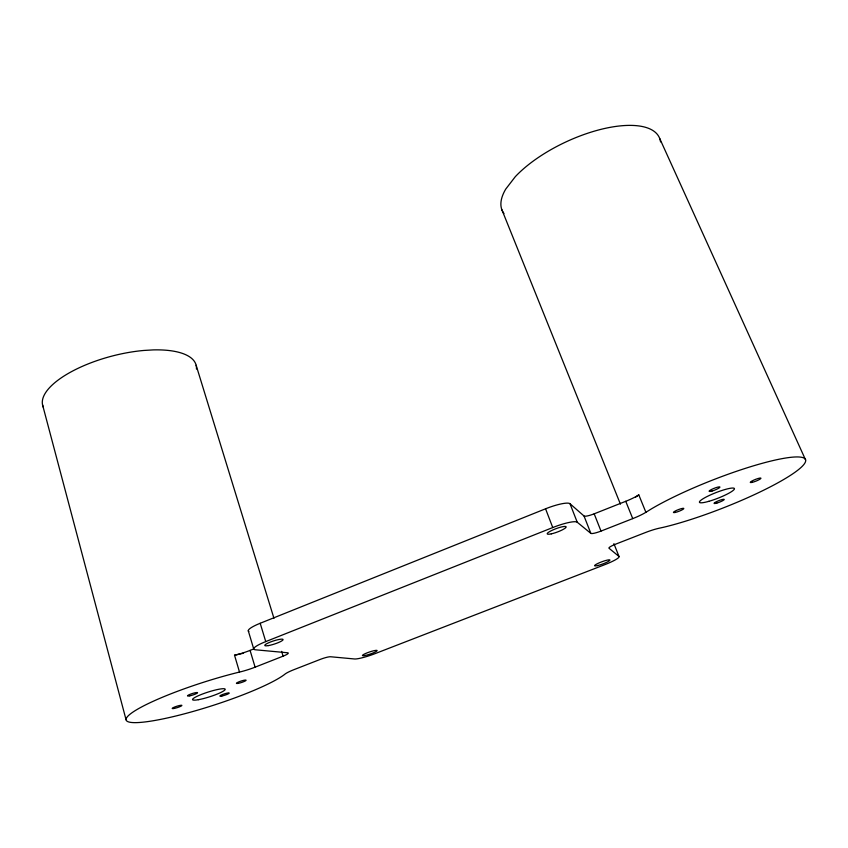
<?xml version="1.0" encoding="UTF-8"?>
<svg xmlns="http://www.w3.org/2000/svg" width="848" height="848" viewBox="0 0 848 848"><rect width="100%" height="100%" fill="white"/><g stroke="black" fill="none" stroke-linecap="round" stroke-linejoin="round"><path stroke-width="1.27" d="M635.671 497.066L638.798 494.893L645.9 512.298A20.999 3.551 -20.9 0 1 632.735 518.616L601.009 531.092A9.519 1.601 -20.6 0 1 590.855 533.381L577.223 522.22L570.004 503.733A22.059 4.282 -20.5 0 0 545.561 508.8L260.188 623.28A21.083 3.848 -17.9 0 0 248.835 631.453M645.9 512.298L651.423 508.874A94.16 14.904 -21.4 0 1 774.404 460.241A94.16 14.904 -21.4 0 1 785.789 478.261A94.16 14.904 -21.4 0 1 663.104 527.371L659.087 528.24A18.985 2.873 -20.8 0 0 645.211 532.629L615.86 544.077A8.681 1.325 -20.6 0 0 608.949 548.211L618.976 556.415A17.956 2.586 -20.4 0 1 604.772 564.673L375.092 653.628A17.151 2.396 -18.8 0 1 354.496 658.97L330.54 656.755A8.215 1.198 -18.5 0 0 320.406 659.341L294.256 669.538A17.479 2.502 -18.3 0 0 284.716 674.319L284.525 674.489A85.616 12.466 -17.7 0 1 178.886 715.246A85.616 12.466 -17.7 0 1 131.758 712.914A85.616 12.466 -17.7 0 1 238.839 672.22L239.507 672.061A19.472 3.053 -17.9 0 0 255.1 667.175L283.105 656.161A9.01 1.42 -18.1 0 0 287.61 652.769L255.545 649.801A21.168 3.572 -18 0 1 265.753 641.597L552.748 527.551A22.165 3.975 -20.4 0 1 577.223 522.22M239.507 672.061L234.525 655.218A19.387 3.297 -17.8 0 0 250.075 650.395L253.711 648.953L248.294 630.827M570.004 503.733L584.028 516.008A9.476 1.728 -20.7 0 0 594.183 513.824L625.739 501.306A20.903 3.827 -21 0 0 638.798 494.893M234.525 655.218L243.514 653.214M659.733 138.553L805.6 459.945M625.739 501.306L632.735 518.616M501.846 209.657L620.439 504.168M613.91 543.663L618.976 556.415M594.183 513.824L601.009 531.092M584.028 516.008L590.855 533.381M545.561 508.8L552.748 527.551M196.142 365.276L273.957 618.309M281.631 651.349L283.105 656.161M260.188 623.28L265.753 641.597M250.075 650.395L255.1 667.175M42.58 404.92L126.066 719.761M196.439 369.039A79.299 30.072 -14.7 0 0 153.234 349.906L143.863 350.457A79.299 30.072 -14.7 0 0 43.396 407.347M660.55 141.892A86.623 35.446 -25 0 0 602.483 128.981A86.623 35.446 -25 0 0 515.266 176.723L505.747 189.083A86.623 35.446 -25 0 0 503.966 213.505M198.39 699.695A17.087 2.48 -17.7 0 0 224.943 689.88A17.087 2.48 -17.7 0 0 203.393 693.685A17.087 2.48 -17.7 0 0 198.39 699.695M708.875 501.316A18.783 2.968 -21.4 0 0 734.432 488.607A18.783 2.968 -21.4 0 0 707.476 496.345A18.783 2.968 -21.4 0 0 708.875 501.316M675.315 512.436A5.565 0.88 -21.1 0 0 683.785 508.694A5.565 0.88 -21.1 0 0 676.895 510.231A5.565 0.88 -21.1 0 0 675.315 512.436M712.087 491.013A5.809 0.943 -21.5 0 0 719.92 487.059A5.809 0.943 -21.5 0 0 711.546 489.466A5.809 0.943 -21.5 0 0 712.087 491.013M752.324 482.332A5.713 0.89 -21.7 0 0 760.889 478.41A5.713 0.89 -21.7 0 0 753.66 480.169A5.713 0.89 -21.7 0 0 752.324 482.332M716.825 503.087A5.47 0.837 -21.3 0 0 724.234 499.419A5.47 0.837 -21.3 0 0 716.348 501.719A5.47 0.837 -21.3 0 0 716.825 503.087M173.808 708.504A5.12 0.731 -17.5 0 0 181.843 705.6A5.12 0.731 -17.5 0 0 175.515 706.681A5.12 0.731 -17.5 0 0 173.808 708.504M189.782 695.826A5.279 0.784 -17.6 0 0 197.563 692.774A5.279 0.784 -17.6 0 0 190.238 694.258A5.279 0.784 -17.6 0 0 189.782 695.826M238.118 683.382A5.13 0.763 -17.9 0 0 246.058 680.403A5.13 0.763 -17.9 0 0 239.539 681.58A5.13 0.763 -17.9 0 0 238.118 683.382M221.826 696.028A4.982 0.71 -17.9 0 0 229.236 693.145A4.982 0.71 -17.9 0 0 222.462 694.554A4.982 0.71 -17.9 0 0 221.826 696.028M551.306 533.858A10.07 1.802 -20.4 0 0 566.125 527.127A10.07 1.802 -20.4 0 0 552.652 530.053A10.07 1.802 -20.4 0 0 551.306 533.858M268.456 645.582A9.625 1.622 -18 0 0 283.041 639.816A9.625 1.622 -18 0 0 270.321 642.063A9.625 1.622 -18 0 0 268.456 645.582M597.692 565.552A8.162 1.177 -20.4 0 0 609.882 560.274A8.162 1.177 -20.4 0 0 599.239 562.828A8.162 1.177 -20.4 0 0 597.692 565.552M364.937 655.525A7.791 1.092 -18.8 0 0 377.031 650.84A7.791 1.092 -18.8 0 0 367.375 652.759A7.791 1.092 -18.8 0 0 364.937 655.525"/></g></svg>
